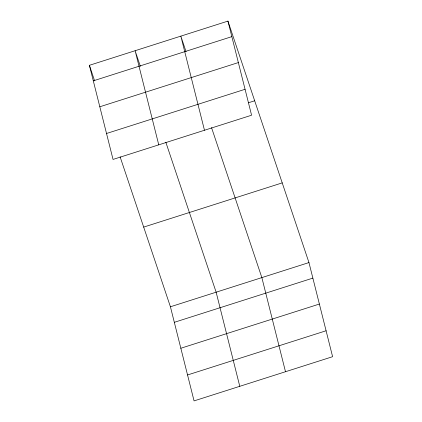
<?xml version="1.0" encoding="UTF-8"?>
<svg xmlns="http://www.w3.org/2000/svg" width="422" height="422" viewBox="0 0 422 422"><rect width="100%" height="100%" fill="white"/><g stroke="black" fill="none" stroke-linecap="round" stroke-linejoin="round"><path stroke-width="0.63" d="M227.938 21.1L251.581 115.222L113.038 159.426L89.395 65.304L227.938 21.1L308.962 262.574L332.605 356.695L194.062 400.9L170.419 306.778L120.096 156.81M93.299 80.845L231.842 36.64M99.814 106.777L238.356 62.572M106.523 133.494L245.071 89.29M248.4 102.789L254.677 100.784M143.68 227.094L282.228 182.884M170.419 306.778L308.962 262.574M174.323 322.318L312.866 278.114M180.832 348.25L319.38 304.046M187.547 374.968L326.09 330.764M186.055 51.695L180.832 36.128L204.475 130.25M211.538 127.634L261.856 277.602L285.499 371.724M140.336 66.28L135.114 50.719L158.756 144.841M165.82 142.219L216.138 292.188L239.78 386.315M89.395 65.304L94.618 80.871"/></g></svg>
